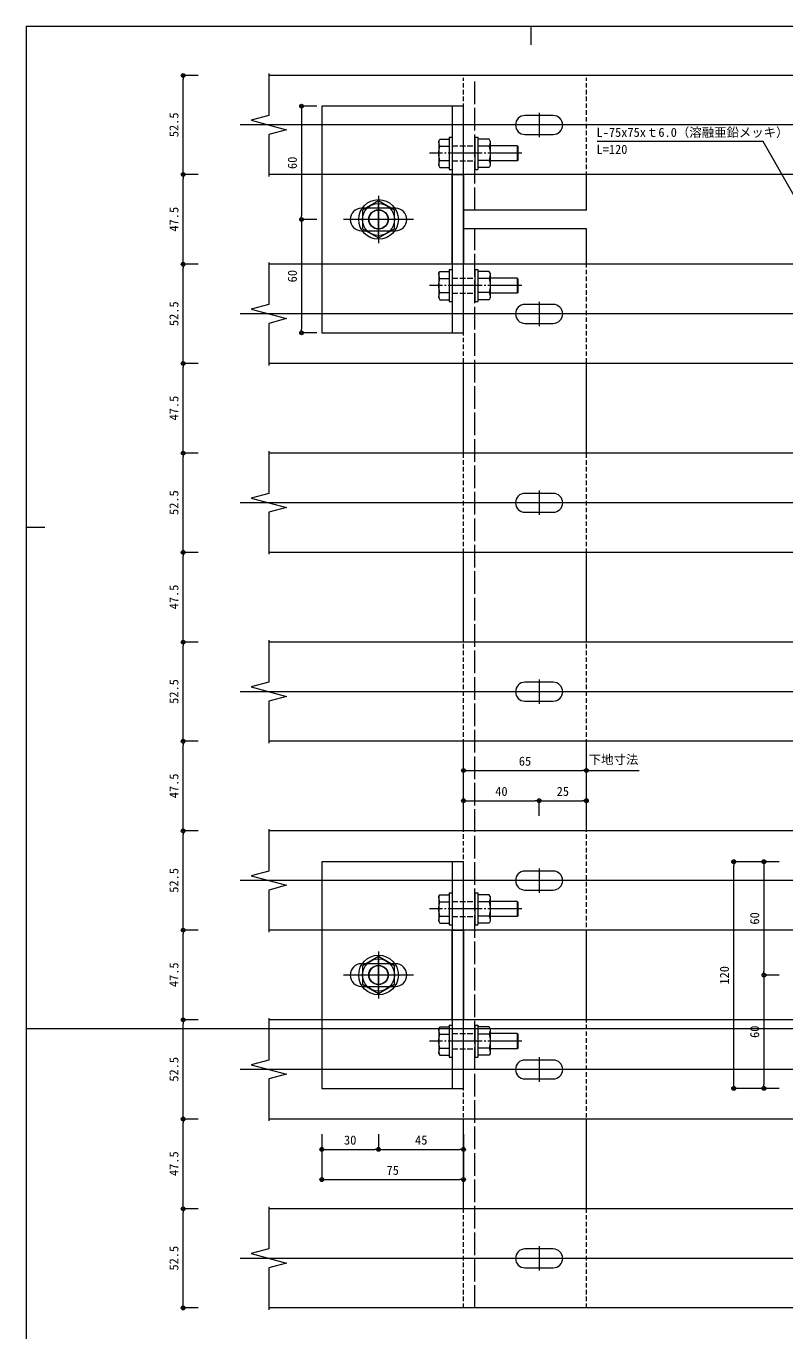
# Model space of a CAD drawing. Units: millimetres on the paper. Extents: x -401 to 401, y -279 to 279.
# Drawn here: x -400.7 to -199.8, y -66.7 to 278.7 of the extents above; entities that cross this region are included whole.
import ezdxf
from ezdxf.enums import TextEntityAlignment as Align

# ---------------------------------------------------------------- set-up
doc = ezdxf.new("R2010")
doc.units = ezdxf.units.MM
for name, pattern in [('DASHED1', [1.8, 1.2, -0.6]), ('DASHED3', [4, 3, -1]), ('LONG_CHAIN', [21, 18, -1, 1, -1]), ('LONG_DASHED1', [7, 6, -1])]:
    doc.linetypes.add(name, pattern=pattern)
for name, color, linetype, lineweight in [('0-0_A-C01-補助線(非印刷)', 4, 'Continuous', 9), ('0-1_0-A01-枠A', 4, 'Continuous', 9), ('0-8_A-D09-金物_鋼材', 4, 'Continuous', 9), ('0-A_0', 1, 'Continuous', 9), ('0-B_A-C05-見え掛り_細線', 1, 'Continuous', 9), ('0-C_A-C04-見上げ_見え隠れ線', 4, 'DASHED1', 9), ('0-D_A-B05-記号', 2, 'Continuous', 9), ('0-E_A-C06-見え掛り_中線', 6, 'Continuous', 9), ('0-F_0-A08-芯_他', 4, 'Continuous', 9), ('1-0_Defpoints', 7, 'Continuous', 9), ('1-1_0-A11-寸法_詳細', 5, 'Continuous', 9), ('1-3_A-B03-文字_書込_小', 7, 'Continuous', 9)]:
    doc.layers.add(name, color=color, linetype=linetype, lineweight=lineweight)
doc.styles.add('ＭＳ ゴシック', font='')
doc.styles.get('ＭＳ ゴシック').set_extended_font_data('MS Gothic')

# ---------------------------------------------------------------- blocks, each defined once
blk = doc.blocks.new('G$C922119EF')
at = {"layer": '0-A_0', "color": 7}
for p, q in [((-5, 7.5), (-5, -7.5)), ((5, -7.5), (5, 7.5))]:
    blk.add_line(p, q, dxfattribs=at)
for centre, start, end in [((0, 7.5), 0, 180), ((0, 7.5), 0, 180), ((0, -7.5), 180, 0)]:
    blk.add_arc(centre, 5, start, end, dxfattribs=at)
at = {"layer": '0-F_0-A08-芯_他'}
for p, q in [((0, -14.411), (0, 14.411)), ((6.46, 0), (-6.46, 0))]:
    blk.add_line(p, q, dxfattribs=at)
blk = doc.blocks.new('G$C4BCAA6B2')
at = {"layer": '0-D_A-B05-記号'}
for points in [[(0, 27.25), (0, 5), (-9.33, 2.5), (9.33, -2.5), (0, -5), (0, -27.25)], [(600, 27.25), (600, 5), (590.67, 2.5), (609.33, -2.5), (600, -5), (600, -27.25)]]:
    blk.add_lwpolyline(points, dxfattribs=at)
at = {"layer": '0-E_A-C06-見え掛り_中線'}
for p, q in [((341.5, 26.25), (-0.079, 26.25)), ((341.5, 26.25), (341.5, 26.05)), ((341.5, -26.25), (341.5, 26.25)), ((341.5, 26.05), (343.905, 25.84)), ((345, -24.644), (345, 24.644)), ((355, -24.644), (355, 24.644)), ((358.5, 26.05), (356.095, 25.84)), ((600, 26.25), (358.5, 26.25)), ((358.5, 26.25), (358.5, 26.05)), ((358.5, -26.25), (358.5, 26.25)), ((341.5, -4.5), (343, -3)), ((358.5, -4.5), (357, -3)), ((341.5, -26.25), (-0.079, -26.25)), ((341.5, -26.05), (343.905, -25.84)), ((341.5, -26.25), (341.5, -26.05)), ((358.5, -26.05), (356.095, -25.84)), ((358.5, -26.25), (358.5, -26.05)), ((600, -26.25), (358.5, -26.25))]:
    blk.add_line(p, q, dxfattribs=at)
for points in [[(343, -3), (343, 3), (341.5, 4.5)], [(357, -3), (357, 3), (358.5, 4.5)]]:
    blk.add_lwpolyline(points, dxfattribs=at)
for centre, start, end in [((343.8, 24.644), 0, 84.9987), ((356.2, 24.644), 95.0013, 180), ((343.8, -24.644), 275.00134, 0), ((356.2, -24.644), 180, 264.99866)]:
    blk.add_arc(centre, 1.2, start, end, dxfattribs=at)
at = {"layer": '1-0_Defpoints'}
blk.add_line((600, 0), (-15.238, 0), dxfattribs=at)
at = {"layer": '0-C_A-C04-見上げ_見え隠れ線', "rotation": 90}
for p in [(143, 0), (307, 0), (393, 0)]:
    blk.add_blockref('G$C922119EF', p, dxfattribs=at)
blk = doc.blocks.new('G$C793F8DA3')
at = {"layer": '0-A_0', "linetype": 'LONG_CHAIN'}
for p, q in [((0, 12.5), (0, -12.5)), ((-12.5, 0), (12.5, 0))]:
    blk.add_line(p, q, dxfattribs=at)
at = {"layer": '0-A_0', "color": 7}
blk.add_lwpolyline([(9.8, 0), (4.9, 8.487), (-4.9, 8.487), (-9.8, 0), (-4.9, -8.487), (4.9, -8.487)], close=True, dxfattribs=at)
for radius in [10.5, 8.487, 5.15, 5]:
    blk.add_circle((0, 0), radius, dxfattribs=at)
blk = doc.blocks.new('G$C370A9B1F')
at = {"layer": '0-A_0', "color": 7}
for p, q in [((-6, 9), (-6, -9)), ((6, -9), (6, 9))]:
    blk.add_line(p, q, dxfattribs=at)
for centre, start, end in [((0, 9), 0, 180), ((0, -9), 180, 0)]:
    blk.add_arc(centre, 6, start, end, dxfattribs=at)
at = {"layer": '0-F_0-A08-芯_他'}
for p, q in [((0, 18.456), (0, -18.456)), ((9.985, 0), (-9.985, 0))]:
    blk.add_line(p, q, dxfattribs=at)
blk = doc.blocks.new('G$CB69E9068')
at = {"layer": '0-A_0', "color": 7}
for p, q in [((-6.495, 7.1), (-7.5, 6.52)), ((-6.495, 7.1), (6.495, 7.1)), ((6.495, 7.1), (7.5, 6.52)), ((-8.5, 1.6), (-8.5, 0)), ((-8.5, 0), (8.5, 0)), ((-7.5, 6.52), (-7.5, 1.6)), ((-3.75, 6.52), (-3.75, 1.6)), ((3.75, 6.52), (3.75, 1.6)), ((7.5, 6.52), (7.5, 1.6)), ((-8.5, -12), (-8.5, -13.6)), ((-8.5, -12), (8.5, -12)), ((-8.5, -13.6), (8.5, -13.6)), ((-7.5, -19.52), (-7.5, -13.6)), ((-3.75, -19.52), (-3.75, -13.6)), ((3.75, -19.52), (3.75, -13.6)), ((7.5, -19.52), (7.5, -13.6)), ((8.5, -12), (8.5, -13.6)), ((-6.495, -20.1), (-7.5, -19.52)), ((-6.495, -20.1), (6.495, -20.1)), ((-4, -34.323), (-4, -20.1)), ((4, -34.323), (4, -20.1)), ((6.495, -20.1), (7.5, -19.52)), ((-4, -34.323), (-3.323, -35)), ((-4, -34.323), (4, -34.323)), ((3.323, -35), (4, -34.323)), ((3.323, -35), (-3.323, -35))]:
    blk.add_line(p, q, dxfattribs=at)
at = {"layer": '0-A_0', "linetype": 'LONG_CHAIN'}
blk.add_line((0, -36.85), (0, 12.1), dxfattribs=at)
at = {"layer": '0-A_0', "color": 7, "linetype": 'DASHED3'}
for p, q in [((-4, 0), (-4, -12)), ((4, 0), (4, -12))]:
    blk.add_line(p, q, dxfattribs=at)
at = {"layer": '0-A_0', "color": 7}
blk.add_lwpolyline([(-8.5, 1.6), (8.5, 1.6), (8.5, 0)], dxfattribs=at)
for centre, radius, start, end in [((-6.495, 0.315), 6.785, 66.13559, 90), ((0, -5.311), 12.411, 72.41246, 107.58754), ((6.495, 0.315), 6.785, 90, 113.86441), ((-6.495, -13.315), 6.785, 270, 293.86441), ((0, -7.689), 12.411, 252.41246, 287.58754), ((6.495, -13.315), 6.785, 246.13559, 270)]:
    blk.add_arc(centre, radius, start, end, dxfattribs=at)
blk = doc.blocks.new('G$CB2B4F2AE2')
at = {"layer": '0-A_0', "color": 7}
blk.add_line((-60, -6), (60, -6), dxfattribs=at)
blk.add_lwpolyline([(-60, -75), (60, -75), (60, 0), (-60, 0)], close=True, dxfattribs=at)
at = {"layer": '0-8_A-D09-金物_鋼材', "xscale": -1, "rotation": 180}
for p in [(-35, -6), (35, -6)]:
    blk.add_blockref('G$CB69E9068', p, dxfattribs=at)
at = {"layer": '0-8_A-D09-金物_鋼材'}
for name in ['G$C370A9B1F', 'G$C793F8DA3']:
    blk.add_blockref(name, (0, -45), dxfattribs=at)
blk = doc.blocks.new('_Dot')
at = {"layer": '0-A_0', "color": 7}
blk.add_line((-0.5, 0), (-1, 0), dxfattribs=at)
for radius in [0.5, 0.25]:
    blk.add_circle((0, 0), radius, dxfattribs=at)

msp = doc.modelspace()

# ---------------------------------------------------------------- linework, layer by layer
at = {"layer": '0-0_A-C01-補助線(非印刷)'}
for p, q in [((-267.111, 278.667), (-267.111, 273.667)), ((-400.667, 146), (-395.667, 146)), ((-400.667, 13.333), (400.667, 13.333)), ((-400.667, 13.333), (-395.667, 13.333))]:
    msp.add_line(p, q, dxfattribs=at)
at = {"layer": '0-1_0-A01-枠A'}
for q in [(400.667, 278.667), (-400.667, -278.667)]:
    msp.add_line((-400.667, 278.667), q, dxfattribs=at)
at = {"layer": '0-B_A-C05-見え掛り_細線'}
for p, q in [((-322.397, 244.988), (-322.397, 215.613)), ((-284.897, 229.988), (-284.897, 244.988)), ((-252.397, 229.988), (-252.397, 239.363)), ((-252.397, 229.988), (-284.897, 229.988)), ((-284.897, 215.613), (-284.897, 224.988)), ((-252.397, 224.988), (-284.897, 224.988)), ((-252.397, 215.613), (-252.397, 224.988)), ((-284.897, 165.613), (-284.897, 189.363)), ((-252.397, 165.613), (-252.397, 189.363)), ((-284.897, 115.613), (-284.897, 139.363)), ((-252.397, 115.613), (-252.397, 139.363)), ((-284.897, 65.613), (-284.897, 89.363)), ((-252.397, 65.613), (-252.397, 89.363)), ((-322.397, 39.363), (-322.397, 15.613)), ((-284.897, 15.613), (-284.897, 39.363)), ((-252.397, 15.613), (-252.397, 39.363)), ((-284.897, -34.387), (-284.897, -10.637)), ((-252.397, -34.387), (-252.397, -10.637))]:
    msp.add_line(p, q, dxfattribs=at)
for points in [[(-284.897, 215.613), (-287.897, 215.613), (-287.897, 239.363), (-284.897, 239.363)], [(-287.897, 39.363), (-284.897, 39.363), (-284.897, 15.613), (-287.897, 15.613)]]:
    msp.add_lwpolyline(points, close=True, dxfattribs=at)
at = {"layer": '0-C_A-C04-見上げ_見え隠れ線'}
for p, q in [((-284.897, 229.988), (-284.897, 264.988)), ((-252.397, 229.988), (-252.397, 264.988)), ((-284.897, -60.637), (-284.897, 224.988)), ((-252.397, -60.637), (-252.397, 224.988))]:
    msp.add_line(p, q, dxfattribs=at)
at = {"layer": '0-C_A-C04-見上げ_見え隠れ線', "linetype": 'LONG_DASHED1'}
for p, q in [((-281.897, 229.988), (-281.897, 264.988)), ((-281.897, -60.637), (-281.897, 224.988))]:
    msp.add_line(p, q, dxfattribs=at)
at = {"layer": '1-1_0-A11-寸法_詳細'}
for p, q in [((-355.093, 265.613), (-359.093, 265.613)), ((-359.093, 240.363), (-359.093, 264.613)), ((-323.76, 257.488), (-327.76, 257.488)), ((-327.76, 256.488), (-327.76, 228.488)), ((-355.093, 239.363), (-359.093, 239.363)), ((-355.093, 239.363), (-359.093, 239.363)), ((-359.093, 216.613), (-359.093, 238.363)), ((-323.76, 227.488), (-327.76, 227.488)), ((-323.76, 227.488), (-327.76, 227.488)), ((-327.76, 226.488), (-327.76, 198.488)), ((-355.093, 215.613), (-359.093, 215.613)), ((-355.093, 215.613), (-359.093, 215.613)), ((-359.093, 190.363), (-359.093, 214.613)), ((-323.76, 197.488), (-327.76, 197.488)), ((-355.093, 189.363), (-359.093, 189.363)), ((-355.093, 189.363), (-359.093, 189.363)), ((-359.093, 166.613), (-359.093, 188.363)), ((-355.093, 165.613), (-359.093, 165.613)), ((-355.093, 165.613), (-359.093, 165.613)), ((-359.093, 140.363), (-359.093, 164.613)), ((-355.093, 139.363), (-359.093, 139.363)), ((-355.093, 139.363), (-359.093, 139.363)), ((-359.093, 116.613), (-359.093, 138.363)), ((-355.093, 115.613), (-359.093, 115.613)), ((-355.093, 115.613), (-359.093, 115.613)), ((-359.093, 90.363), (-359.093, 114.613)), ((-355.093, 89.363), (-359.093, 89.363)), ((-355.093, 89.363), (-359.093, 89.363)), ((-359.093, 66.613), (-359.093, 88.363)), ((-284.897, 69.64), (-284.897, 81.64)), ((-283.897, 81.64), (-253.397, 81.64)), ((-252.397, 69.64), (-252.397, 81.64)), ((-252.397, 81.64), (-238.405, 81.64)), ((-284.897, 69.64), (-284.897, 73.64)), ((-283.897, 73.64), (-265.897, 73.64)), ((-264.897, 69.64), (-264.897, 73.64)), ((-264.897, 69.64), (-264.897, 73.64)), ((-263.897, 73.64), (-253.397, 73.64)), ((-252.397, 69.64), (-252.397, 73.64)), ((-355.093, 65.613), (-359.093, 65.613)), ((-355.093, 65.613), (-359.093, 65.613)), ((-359.093, 40.363), (-359.093, 64.613)), ((-201.397, 57.488), (-213.397, 57.488)), ((-213.397, -1.512), (-213.397, 56.488)), ((-201.397, 57.488), (-205.397, 57.488)), ((-205.397, 56.488), (-205.397, 28.488)), ((-355.093, 39.363), (-359.093, 39.363)), ((-355.093, 39.363), (-359.093, 39.363)), ((-359.093, 16.613), (-359.093, 38.363)), ((-201.397, 27.488), (-205.397, 27.488)), ((-201.397, 27.488), (-205.397, 27.488)), ((-205.397, 26.488), (-205.397, -1.512)), ((-355.093, 15.613), (-359.093, 15.613)), ((-355.093, 15.613), (-359.093, 15.613)), ((-359.093, -9.637), (-359.093, 14.613)), ((-201.397, -2.512), (-213.397, -2.512)), ((-201.397, -2.512), (-205.397, -2.512)), ((-355.093, -10.637), (-359.093, -10.637)), ((-355.093, -10.637), (-359.093, -10.637)), ((-359.093, -33.387), (-359.093, -11.637)), ((-322.397, -14.665), (-322.397, -18.665)), ((-322.397, -14.665), (-322.397, -26.665)), ((-307.397, -14.665), (-307.397, -18.665)), ((-307.397, -14.665), (-307.397, -18.665)), ((-284.897, -14.665), (-284.897, -18.665)), ((-284.897, -14.665), (-284.897, -26.665)), ((-321.397, -18.665), (-308.397, -18.665)), ((-306.397, -18.665), (-285.897, -18.665)), ((-321.397, -26.665), (-285.897, -26.665)), ((-355.093, -34.387), (-359.093, -34.387)), ((-355.093, -34.387), (-359.093, -34.387)), ((-359.093, -59.637), (-359.093, -35.387)), ((-355.093, -60.637), (-359.093, -60.637))]:
    msp.add_line(p, q, dxfattribs=at)
at = {"layer": '1-3_A-B03-文字_書込_小'}
msp.add_lwpolyline([(-196.675, 232.51), (-205.64, 248.085), (-249.539, 248.085)], dxfattribs=at)

# ---------------------------------------------------------------- block references
at = {"layer": '0-C_A-C04-見上げ_見え隠れ線', "xscale": 0.5, "yscale": 0.5, "rotation": 270}
for p in [(-284.897, 227.488), (-284.897, 27.488)]:
    msp.add_blockref('G$CB2B4F2AE2', p, dxfattribs=at)
at = {"layer": '0-E_A-C06-見え掛り_中線', "xscale": 0.5, "yscale": 0.5}
for p in [(-336.397, 252.488), (-336.397, 202.488), (-336.397, 152.488), (-336.397, 102.488), (-336.397, 52.488), (-336.397, 2.488), (-336.397, -47.512)]:
    msp.add_blockref('G$C4BCAA6B2', p, dxfattribs=at)
at = {"layer": '1-1_0-A11-寸法_詳細'}
for p, rotation in [((-359.093, 265.613), 90), ((-327.76, 257.488), 90), ((-359.093, 239.363), 270), ((-359.093, 239.363), 90), ((-327.76, 227.488), 270), ((-327.76, 227.488), 90), ((-359.093, 215.613), 270), ((-359.093, 215.613), 90), ((-327.76, 197.488), 270), ((-359.093, 189.363), 270), ((-359.093, 189.363), 90), ((-359.093, 165.613), 270), ((-359.093, 165.613), 90), ((-359.093, 139.363), 270), ((-359.093, 139.363), 90), ((-359.093, 115.613), 270), ((-359.093, 115.613), 90), ((-359.093, 89.363), 270), ((-359.093, 89.363), 90), ((-284.897, 81.64), 180), ((-284.897, 73.64), 180), ((-264.897, 73.64), 180), ((-359.093, 65.613), 270), ((-359.093, 65.613), 90), ((-213.397, 57.488), 90), ((-205.397, 57.488), 90), ((-359.093, 39.363), 270), ((-359.093, 39.363), 90), ((-205.397, 27.488), 270), ((-205.397, 27.488), 90), ((-359.093, 15.613), 270), ((-359.093, 15.613), 90), ((-213.397, -2.512), 270), ((-205.397, -2.512), 270), ((-359.093, -10.637), 270), ((-359.093, -10.637), 90), ((-322.397, -18.665), 180), ((-307.397, -18.665), 180), ((-322.397, -26.665), 180), ((-359.093, -34.387), 270), ((-359.093, -34.387), 90), ((-359.093, -60.637), 270)]:
    msp.add_blockref('_Dot', p, dxfattribs=dict(at, rotation=rotation))
for p in [(-252.397, 81.64), (-264.897, 73.64), (-252.397, 73.64), (-307.397, -18.665), (-284.897, -18.665), (-284.897, -26.665)]:
    msp.add_blockref('_Dot', p, dxfattribs=at)

# ---------------------------------------------------------------- texts
at = {"layer": '1-1_0-A11-寸法_詳細', "style": 'ＭＳ ゴシック'}
for s, p in [('52.5', (-359.63, 249.263)), ('60', (-328.297, 240.837)), ('47.5', (-359.63, 224.282)), ('60', (-328.297, 210.837)), ('52.5', (-359.63, 199.263)), ('47.5', (-359.63, 174.282)), ('52.5', (-359.63, 149.263)), ('47.5', (-359.63, 124.282)), ('52.5', (-359.63, 99.263)), ('47.5', (-359.63, 74.282)), ('52.5', (-359.63, 49.263)), ('60', (-205.934, 40.837)), ('47.5', (-359.63, 24.282)), ('120', (-213.934, 24.954)), ('60', (-205.934, 10.837)), ('52.5', (-359.63, -0.737)), ('47.5', (-359.63, -25.718)), ('52.5', (-359.63, -50.737))]:
    msp.add_text(s, height=2.405, rotation=90, dxfattribs=at).set_placement(p, align=Align.BOTTOM_LEFT)
for s, p in [('65', (-270.265, 82.177)), ('下地寸法', (-251.76, 82.603)), ('40', (-276.509, 74.177)), ('25', (-260.252, 74.177)), ('30', (-316.528, -18.127)), ('45', (-297.727, -18.127)), ('75', (-305.277, -26.127))]:
    msp.add_text(s, height=2.405, dxfattribs=at).set_placement(p, align=Align.BOTTOM_LEFT)
at = {"layer": '1-3_A-B03-文字_書込_小', "style": 'ＭＳ ゴシック'}
for s, p in [('L-75x75xｔ6.0（溶融亜鉛メッキ）', (-249.704, 248.622)), ('L=120', (-249.704, 244.122))]:
    msp.add_text(s, height=2.405, dxfattribs=at).set_placement(p, align=Align.BOTTOM_LEFT)

doc.saveas('drawing.dxf')
